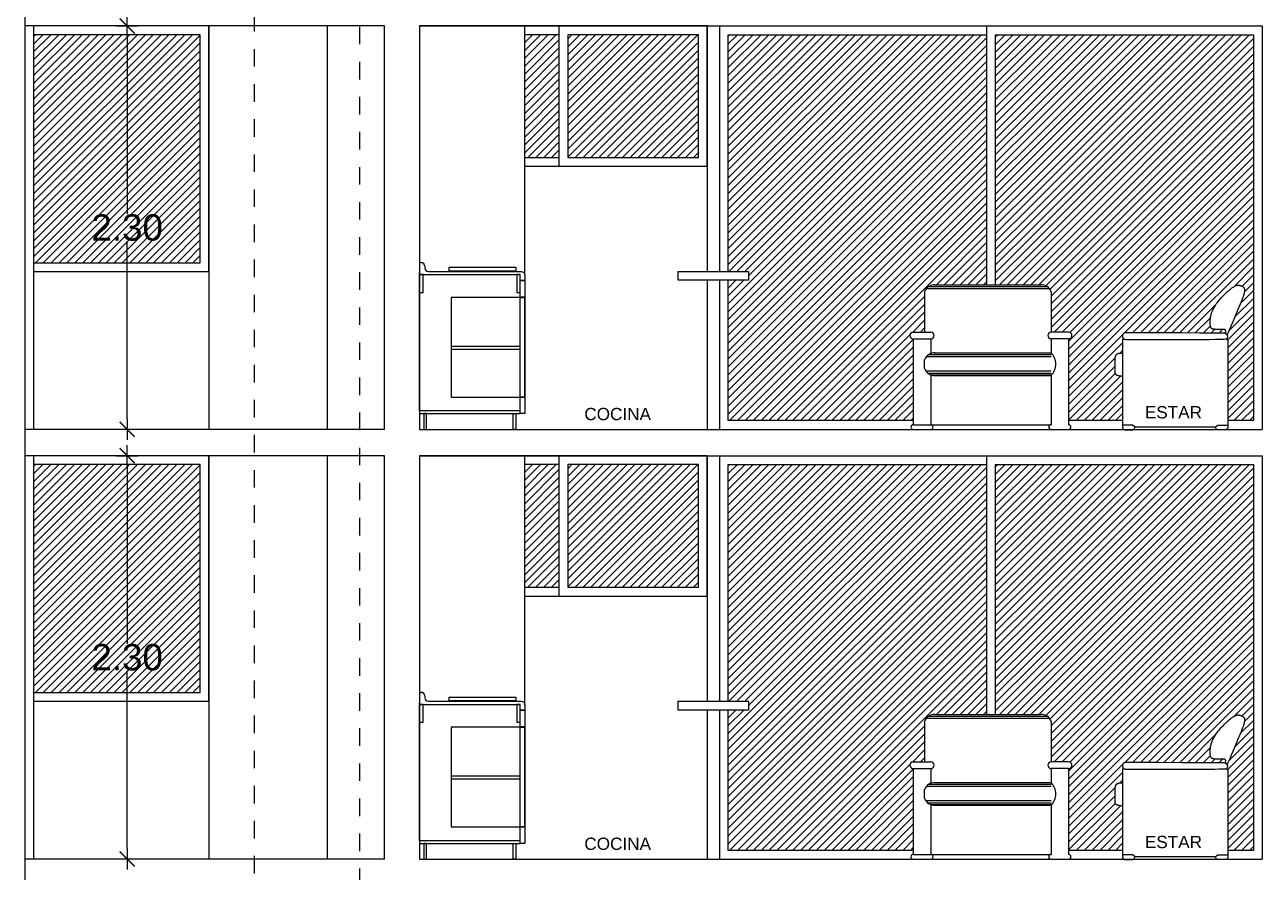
# Model space of a CAD drawing. Header units: millimetres. Extents: x 1217 to 2428, y 234 to 779.
# Drawn here: x 2248.72 to 2255.77, y 406.73 to 411.56 of the extents above; entities that cross this region are included whole.
import ezdxf

# ---------------------------------------------------------------- set-up
doc = ezdxf.new("R2010")
doc.units = ezdxf.units.MM
doc.linetypes.add('HIDDEN2', pattern=[0.1875, 0.125, -0.0625])
doc.layers.get('0').update_dxf_attribs({"lineweight": 5})
for name, color, linetype in [('0.1', 251, 'Continuous'), ('0.2', 2, 'Continuous'), ('0.3', 6, 'Continuous'), ('ARTEFACTOS', 4, 'Continuous'), ('MURO', 5, 'Continuous'), ('Texto', 1, 'Continuous')]:
    doc.layers.add(name, color=color, linetype=linetype)
doc.styles.add('INTERARQ', font='arial.ttf')
doc.styles.get("Standard").update_dxf_attribs({"font": 'arial.ttf'})
doc.dimstyles.new('ESCALA_1-50', dxfattribs={"dimtxt": 0.15, "dimasz": 0.06, "dimexe": 0.18, "dimexo": 0.0625, "dimgap": 0, "dimtad": 0, "dimtih": 1, "dimtoh": 1, "dimzin": 0, "dimdsep": 46, "dimtxsty": 'INTERARQ', "dimblk": 'DIMTICK', "dimcen": 0, "dimse1": 1, "dimse2": 1, "dimclrd": 256, "dimclre": 1, "dimclrt": 2, "dimadec": 0, "dimazin": 0, "dimtfac": 4.5, "dimtofl": 0, "dimtmove": 2, "dimatfit": 3, "dimldrblk": 'DIMTICK', "dimfxl": 1, "dimtolj": 1, "dimtzin": 0, "dimarcsym": 0})
pattern_1 = [(45, (422.33998, -290.373547), (-0.0224506403, 0.0224506403), [])]
pattern_2 = [(45, (422.33998, -287.923547), (-0.0224506403, 0.0224506403), [])]

# ---------------------------------------------------------------- blocks, each defined once
blk = doc.blocks.new('sillon elv 1')
at = {"layer": '0.2'}
blk.add_line((382065.2343, 7753267.5813), (382065.6901, 7753267.5813), dxfattribs=at)
for points in [[(382065.1739, 7753268.114), (382065.1742, 7753268.1156), (382065.1744, 7753268.1172), (382065.1745, 7753268.1189), (382065.1746, 7753268.1205), (382065.1745, 7753268.1222), (382065.1745, 7753268.1238), (382065.1744, 7753268.1253), (382065.1744, 7753268.1268), (382065.1745, 7753268.1281), (382065.1745, 7753268.1294), (382065.1747, 7753268.1306), (382065.1749, 7753268.1316), (382065.1751, 7753268.1326), (382065.1753, 7753268.1335), (382065.1756, 7753268.1342), (382065.1759, 7753268.1349), (382065.1762, 7753268.1355), (382065.1765, 7753268.136), (382065.1768, 7753268.1364), (382065.1771, 7753268.1368), (382065.1775, 7753268.1371), (382065.178, 7753268.1373), (382065.1785, 7753268.1375), (382065.179, 7753268.1376), (382065.1796, 7753268.1377), (382065.1804, 7753268.1378), (382065.1814, 7753268.1379), (382065.1828, 7753268.1379), (382065.1846, 7753268.138), (382065.187, 7753268.138), (382065.19, 7753268.1381), (382065.1937, 7753268.1381), (382065.1982, 7753268.1381), (382065.2034, 7753268.1382), (382065.2089, 7753268.1383), (382065.2147, 7753268.1384), (382065.2204, 7753268.1385), (382065.2259, 7753268.1386), (382065.231, 7753268.1388), (382065.2353, 7753268.139), (382065.2389, 7753268.1392), (382065.2417, 7753268.1395), (382065.2439, 7753268.1397), (382065.2455, 7753268.14), (382065.2467, 7753268.1403), (382065.2476, 7753268.1405), (382065.2482, 7753268.1408), (382065.2488, 7753268.141), (382065.2493, 7753268.1412), (382065.2498, 7753268.1413), (382065.2504, 7753268.1415), (382065.2509, 7753268.1417), (382065.2515, 7753268.142), (382065.2522, 7753268.1423), (382065.2529, 7753268.1426), (382065.2537, 7753268.1431), (382065.2545, 7753268.1437), (382065.2554, 7753268.1444), (382065.2563, 7753268.1454), (382065.2572, 7753268.1465), (382065.2581, 7753268.148), (382065.2589, 7753268.1498), (382065.2597, 7753268.1519), (382065.2604, 7753268.1545), (382065.2611, 7753268.1574), (382065.2616, 7753268.1608), (382065.262, 7753268.1645), (382065.2624, 7753268.1685), (382065.2626, 7753268.1727), (382065.2627, 7753268.1771), (382065.2627, 7753268.1816), (382065.2627, 7753268.1863), (382065.2625, 7753268.1909), (382065.2622, 7753268.1956), (382065.2617, 7753268.2004), (382065.2611, 7753268.2053), (382065.2603, 7753268.2102), (382065.2593, 7753268.2154), (382065.258, 7753268.2207), (382065.2565, 7753268.2262), (382065.2547, 7753268.2319), (382065.2526, 7753268.2378), (382065.2501, 7753268.2439), (382065.2474, 7753268.2502), (382065.2443, 7753268.2566), (382065.2408, 7753268.2632), (382065.2369, 7753268.2699), (382065.2327, 7753268.2767), (382065.228, 7753268.2836), (382065.2229, 7753268.2906), (382065.2176, 7753268.2976), (382065.212, 7753268.3046), (382065.2061, 7753268.3115), (382065.2001, 7753268.3182), (382065.194, 7753268.3249), (382065.1878, 7753268.3313), (382065.1816, 7753268.3375), (382065.1754, 7753268.3434), (382065.1694, 7753268.349), (382065.1635, 7753268.3543), (382065.1578, 7753268.3592), (382065.1525, 7753268.3637), (382065.1475, 7753268.3679), (382065.1429, 7753268.3715), (382065.1387, 7753268.3747), (382065.135, 7753268.3775), (382065.1316, 7753268.3799), (382065.1286, 7753268.382), (382065.1259, 7753268.3837), (382065.1233, 7753268.3851), (382065.1209, 7753268.3863), (382065.1187, 7753268.3874), (382065.1165, 7753268.3882), (382065.1144, 7753268.3889), (382065.1123, 7753268.3895), (382065.1103, 7753268.3899), (382065.1083, 7753268.3902), (382065.1063, 7753268.3904), (382065.1044, 7753268.3905), (382065.1024, 7753268.3904), (382065.1005, 7753268.3903), (382065.0985, 7753268.39), (382065.0966, 7753268.3897), (382065.0947, 7753268.3894), (382065.0929, 7753268.3889), (382065.0912, 7753268.3885), (382065.0896, 7753268.388), (382065.088, 7753268.3876), (382065.0866, 7753268.3872), (382065.0853, 7753268.3867), (382065.084, 7753268.3863), (382065.0829, 7753268.3859), (382065.0818, 7753268.3854), (382065.0808, 7753268.385), (382065.0798, 7753268.3846), (382065.0789, 7753268.3841), (382065.0779, 7753268.3836), (382065.077, 7753268.3831), (382065.0761, 7753268.3825), (382065.0752, 7753268.3818), (382065.0743, 7753268.3811), (382065.0735, 7753268.3803), (382065.0726, 7753268.3794), (382065.0718, 7753268.3784), (382065.071, 7753268.3773), (382065.0702, 7753268.376), (382065.0695, 7753268.3746), (382065.0688, 7753268.3731), (382065.0682, 7753268.3715), (382065.0677, 7753268.3697), (382065.0672, 7753268.3679), (382065.0668, 7753268.3659), (382065.0666, 7753268.3638), (382065.0665, 7753268.3614), (382065.0666, 7753268.3588), (382065.0669, 7753268.3558), (382065.0675, 7753268.3524), (382065.0683, 7753268.3484), (382065.0695, 7753268.3438), (382065.0711, 7753268.3385), (382065.0731, 7753268.3324), (382065.0756, 7753268.3252), (382065.0787, 7753268.3168), (382065.0825, 7753268.3069), (382065.0871, 7753268.2952), (382065.0925, 7753268.2816), (382065.099, 7753268.2658), (382065.1066, 7753268.2475), (382065.1153, 7753268.2269), (382065.1246, 7753268.2047), (382065.1341, 7753268.1823), (382065.1433, 7753268.1607), (382065.1516, 7753268.1412), (382065.1585, 7753268.125), (382065.1635, 7753268.1132), (382065.1662, 7753268.107)], [(382065.7482, 7753268.1195), (382065.7512, 7753268.1185), (382065.7538, 7753268.1173), (382065.7559, 7753268.1159), (382065.7576, 7753268.1144), (382065.759, 7753268.1129), (382065.7601, 7753268.1112), (382065.761, 7753268.1096), (382065.7617, 7753268.1079), (382065.7622, 7753268.1063), (382065.7626, 7753268.1048), (382065.7628, 7753268.1033), (382065.7629, 7753268.1018), (382065.763, 7753268.1004), (382065.7629, 7753268.0991), (382065.7628, 7753268.0978), (382065.7626, 7753268.0966), (382065.7624, 7753268.0954), (382065.7621, 7753268.0943), (382065.7618, 7753268.0932), (382065.7614, 7753268.0922), (382065.7609, 7753268.0912), (382065.7604, 7753268.0903), (382065.7599, 7753268.0894), (382065.7593, 7753268.0885), (382065.7586, 7753268.0877), (382065.7578, 7753268.0869), (382065.757, 7753268.0861), (382065.756, 7753268.0854), (382065.7551, 7753268.0847), (382065.754, 7753268.0841), (382065.7529, 7753268.0835), (382065.7517, 7753268.083), (382065.7502, 7753268.0826), (382065.7476, 7753268.0823), (382065.7428, 7753268.082), (382065.7348, 7753268.0818), (382065.7223, 7753268.0816), (382065.7045, 7753268.0815), (382065.6801, 7753268.0814), (382065.6482, 7753268.0813), (382065.6082, 7753268.0812), (382065.5617, 7753268.0812), (382065.5109, 7753268.0812), (382065.458, 7753268.0813), (382065.4051, 7753268.0813), (382065.3544, 7753268.0815), (382065.3081, 7753268.0817), (382065.2683, 7753268.0819), (382065.2366, 7753268.0823), (382065.2126, 7753268.0827), (382065.1951, 7753268.0832), (382065.1831, 7753268.0837), (382065.1755, 7753268.0842), (382065.1711, 7753268.0848), (382065.169, 7753268.0854), (382065.168, 7753268.0859), (382065.1673, 7753268.0865), (382065.1666, 7753268.0871), (382065.166, 7753268.0877), (382065.1655, 7753268.0884), (382065.1649, 7753268.0891), (382065.1645, 7753268.0899), (382065.164, 7753268.0907), (382065.1636, 7753268.0917), (382065.1633, 7753268.0927), (382065.1629, 7753268.0939), (382065.1627, 7753268.0951), (382065.1625, 7753268.0963), (382065.1623, 7753268.0976), (382065.1623, 7753268.0988), (382065.1623, 7753268.1), (382065.1625, 7753268.1011), (382065.1628, 7753268.1021), (382065.1632, 7753268.1031), (382065.1636, 7753268.1039), (382065.1642, 7753268.1048), (382065.1648, 7753268.1056), (382065.1655, 7753268.1063), (382065.1662, 7753268.1071), (382065.1669, 7753268.1078), (382065.1676, 7753268.1086), (382065.1684, 7753268.1094), (382065.1691, 7753268.1101), (382065.1699, 7753268.1109), (382065.1707, 7753268.1116), (382065.1716, 7753268.1124), (382065.1724, 7753268.113), (382065.1733, 7753268.1137), (382065.1743, 7753268.1143), (382065.1753, 7753268.1148), (382065.1764, 7753268.1153), (382065.1774, 7753268.1157), (382065.1785, 7753268.1161), (382065.1796, 7753268.1164), (382065.1807, 7753268.1167), (382065.1818, 7753268.1169), (382065.1839, 7753268.1172), (382065.1926, 7753268.1174), (382065.2144, 7753268.1176), (382065.2558, 7753268.1178), (382065.3233, 7753268.1181), (382065.4235, 7753268.1185), (382065.563, 7753268.1189), (382065.7482, 7753268.1195)], [(382065.1727, 7753268.0846), (382065.1704, 7753268.0832), (382065.1685, 7753268.0819), (382065.1669, 7753268.0806), (382065.1657, 7753268.0794), (382065.1647, 7753268.0781), (382065.164, 7753268.0769), (382065.1634, 7753268.0758), (382065.1631, 7753268.0746), (382065.1628, 7753268.0726), (382065.1626, 7753268.0652), (382065.1625, 7753268.047), (382065.1624, 7753268.0127), (382065.1624, 7753267.9567), (382065.1624, 7753267.8738), (382065.1624, 7753267.7584), (382065.1624, 7753267.6053)], [(382065.7621, 7753268.0013), (382065.7666, 7753268.0017), (382065.7707, 7753268.0019), (382065.7743, 7753268.0019), (382065.7775, 7753268.0017), (382065.7804, 7753268.0013), (382065.783, 7753268.0009), (382065.7852, 7753268.0003), (382065.7873, 7753267.9997), (382065.7892, 7753267.9991), (382065.791, 7753267.9984), (382065.7926, 7753267.9978), (382065.7941, 7753267.9971), (382065.7954, 7753267.9963), (382065.7966, 7753267.9955), (382065.7977, 7753267.9947), (382065.7987, 7753267.9938), (382065.7996, 7753267.9929), (382065.8005, 7753267.9919), (382065.8012, 7753267.9909), (382065.8018, 7753267.9898), (382065.8024, 7753267.9888), (382065.803, 7753267.9877), (382065.8034, 7753267.9866), (382065.8039, 7753267.9855), (382065.8043, 7753267.9843), (382065.8046, 7753267.9831), (382065.8049, 7753267.9816), (382065.8052, 7753267.9797), (382065.8055, 7753267.9773), (382065.8058, 7753267.9743), (382065.806, 7753267.9705), (382065.8062, 7753267.9658), (382065.8064, 7753267.9601), (382065.8066, 7753267.9536), (382065.8068, 7753267.9466), (382065.8069, 7753267.9394), (382065.8071, 7753267.9322), (382065.8072, 7753267.9251), (382065.8072, 7753267.9186), (382065.8072, 7753267.9129), (382065.8072, 7753267.9081), (382065.8072, 7753267.9041), (382065.807, 7753267.901), (382065.8069, 7753267.8984), (382065.8067, 7753267.8964), (382065.8065, 7753267.8948), (382065.8062, 7753267.8934), (382065.8059, 7753267.8922), (382065.8056, 7753267.891), (382065.8053, 7753267.8898), (382065.8048, 7753267.8887), (382065.8044, 7753267.8876), (382065.8039, 7753267.8865), (382065.8033, 7753267.8855), (382065.8027, 7753267.8845), (382065.802, 7753267.8836), (382065.8012, 7753267.8828), (382065.8004, 7753267.882), (382065.7995, 7753267.8812), (382065.7986, 7753267.8805), (382065.7976, 7753267.8799), (382065.7966, 7753267.8793), (382065.7955, 7753267.8787), (382065.7944, 7753267.8782), (382065.7933, 7753267.8777), (382065.7918, 7753267.8772), (382065.7898, 7753267.8767), (382065.787, 7753267.8762), (382065.783, 7753267.8755), (382065.7778, 7753267.8748), (382065.7709, 7753267.874), (382065.7621, 7753267.8731)], [(382065.1619, 7753267.5923), (382065.1619, 7753267.5897), (382065.1619, 7753267.5872), (382065.162, 7753267.585), (382065.1622, 7753267.5829), (382065.1624, 7753267.581), (382065.1627, 7753267.5792), (382065.163, 7753267.5776), (382065.1633, 7753267.5762), (382065.1636, 7753267.5749), (382065.164, 7753267.5737), (382065.1644, 7753267.5727), (382065.1648, 7753267.5718), (382065.1653, 7753267.5709), (382065.1658, 7753267.5702), (382065.1665, 7753267.5695), (382065.1672, 7753267.5689), (382065.168, 7753267.5684), (382065.1689, 7753267.5679), (382065.17, 7753267.5674), (382065.1712, 7753267.5671), (382065.1727, 7753267.5667), (382065.1744, 7753267.5664), (382065.1763, 7753267.5662), (382065.1785, 7753267.566), (382065.1811, 7753267.5658), (382065.1839, 7753267.5657), (382065.1869, 7753267.5657), (382065.19, 7753267.5656), (382065.1932, 7753267.5656), (382065.1965, 7753267.5656), (382065.1997, 7753267.5657), (382065.2028, 7753267.5657), (382065.2058, 7753267.5658), (382065.2087, 7753267.5658), (382065.2114, 7753267.5659), (382065.2139, 7753267.566), (382065.2162, 7753267.5662), (382065.2184, 7753267.5664), (382065.2203, 7753267.5667), (382065.2221, 7753267.5671), (382065.2237, 7753267.5675), (382065.2251, 7753267.5682), (382065.2265, 7753267.5691), (382065.2278, 7753267.5704), (382065.2292, 7753267.5722), (382065.2307, 7753267.5745), (382065.2324, 7753267.5775), (382065.2343, 7753267.5813)], [(382065.7625, 7753267.5923), (382065.7626, 7753267.5897), (382065.7625, 7753267.5872), (382065.7624, 7753267.585), (382065.7623, 7753267.5829), (382065.762, 7753267.581), (382065.7618, 7753267.5792), (382065.7615, 7753267.5776), (382065.7612, 7753267.5762), (382065.7608, 7753267.5749), (382065.7605, 7753267.5737), (382065.7601, 7753267.5727), (382065.7597, 7753267.5718), (382065.7592, 7753267.5709), (382065.7586, 7753267.5702), (382065.758, 7753267.5695), (382065.7573, 7753267.5689), (382065.7565, 7753267.5684), (382065.7556, 7753267.5679), (382065.7545, 7753267.5674), (382065.7533, 7753267.5671), (382065.7518, 7753267.5667), (382065.7501, 7753267.5664), (382065.7482, 7753267.5662), (382065.7459, 7753267.566), (382065.7434, 7753267.5658), (382065.7406, 7753267.5657), (382065.7376, 7753267.5657), (382065.7345, 7753267.5656), (382065.7312, 7753267.5656), (382065.728, 7753267.5656), (382065.7248, 7753267.5657), (382065.7216, 7753267.5657), (382065.7186, 7753267.5658), (382065.7158, 7753267.5658), (382065.7131, 7753267.5659), (382065.7106, 7753267.566), (382065.7083, 7753267.5662), (382065.7061, 7753267.5664), (382065.7041, 7753267.5667), (382065.7024, 7753267.5671), (382065.7008, 7753267.5675), (382065.6993, 7753267.5682), (382065.698, 7753267.5691), (382065.6966, 7753267.5704), (382065.6952, 7753267.5722), (382065.6937, 7753267.5745), (382065.6921, 7753267.5775), (382065.6901, 7753267.5813)]]:
    blk.add_lwpolyline(points, dxfattribs=at)
at = {"layer": '0.2', "elevation": 0}
for points in [[(382065.7529, 7753268.0835), (382065.7621, 7753268.0835), (382065.7621, 7753267.6053)], [(382065.1624, 7753267.6053), (382065.1619, 7753267.5923)], [(382065.2343, 7753267.5813), (382065.2197, 7753267.5923), (382065.1619, 7753267.5923)], [(382065.6901, 7753267.5813), (382065.7047, 7753267.5923), (382065.7636, 7753267.5923)], [(382065.7621, 7753267.6053), (382065.7625, 7753267.5923)]]:
    blk.add_lwpolyline(points, dxfattribs=at)
blk = doc.blocks.new('DIMTICK')
at = {"color": 1}
for p, q in [((-1, 0), (1, 0)), ((0, 1), (0, -1))]:
    blk.add_line(p, q, dxfattribs=at)
at = {"color": 3, "const_width": 0.141}
blk.add_lwpolyline([(0.71, 0.71), (-0.71, -0.71)], dxfattribs=at)
blk = doc.blocks.new('*D1621')
at = {"layer": '0.1', "lineweight": -2, "ltscale": 3, "transparency": 16777216}
for p, q in [((2249.3048, 411.4911), (2249.3048, 410.4777)), ((2249.3048, 409.3111), (2249.3048, 410.3244))]:
    blk.add_line(p, q, dxfattribs=at)
at = {"layer": 'Defpoints', "color": 0, "ltscale": 3, "transparency": 16777216}
for p in [(2248.9553, 411.5511, 0), (2249.3048, 411.5511), (2248.9553, 409.2511, 0)]:
    blk.add_point(p, dxfattribs=at)
at = {"layer": '0.1', "lineweight": -2, "ltscale": 3, "transparency": 16777216, "xscale": 0.06, "yscale": 0.06, "zscale": 0.06}
for p, rotation in [((2249.3048, 411.5511), 90), ((2249.3048, 409.2511), 270)]:
    blk.add_blockref('DIMTICK', p, dxfattribs=dict(at, rotation=rotation))
at = {"layer": '0.1', "color": 2, "ltscale": 3, "transparency": 16777216, "insert": (2249.3048, 410.4011), "char_height": 0.15, "attachment_point": 5, "style": 'INTERARQ'}
blk.add_mtext('\\A1;2.30', dxfattribs=at)
blk = doc.blocks.new('*D1622')
at = {"layer": '0.1', "lineweight": -2, "ltscale": 3, "transparency": 16777216}
for p, q in [((2249.3048, 409.0411), (2249.3048, 408.0277)), ((2249.3048, 406.8611), (2249.3048, 407.8744))]:
    blk.add_line(p, q, dxfattribs=at)
at = {"layer": 'Defpoints', "color": 0, "ltscale": 3, "transparency": 16777216}
for p in [(2248.9553, 409.1011, 0), (2249.3048, 409.1011), (2248.9553, 406.8011, 0)]:
    blk.add_point(p, dxfattribs=at)
at = {"layer": '0.1', "lineweight": -2, "ltscale": 3, "transparency": 16777216, "xscale": 0.06, "yscale": 0.06, "zscale": 0.06}
for p, rotation in [((2249.3048, 409.1011), 90), ((2249.3048, 406.8011), 270)]:
    blk.add_blockref('DIMTICK', p, dxfattribs=dict(at, rotation=rotation))
at = {"layer": '0.1', "color": 2, "ltscale": 3, "transparency": 16777216, "insert": (2249.3048, 407.9511), "char_height": 0.15, "attachment_point": 5, "style": 'INTERARQ'}
blk.add_mtext('\\A1;2.30', dxfattribs=at)

msp = doc.modelspace()

# ---------------------------------------------------------------- hatches: boundary and pattern name
at = {"layer": '0.1', "ltscale": 3}
h = msp.add_hatch(dxfattribs=at)
h.set_pattern_fill('ANSI31', color=256, scale=0.01)
h.set_pattern_definition([(45, (422.33998, -339.373485), (-0.0224506403, 0.0224506403), [])])
h.paths.add_polyline_path([(2248.77111, 411.50106), (2248.77111, 410.20105), (2249.72104, 410.20105), (2249.72104, 411.50106)])
h = msp.add_hatch(dxfattribs=at)
h.set_pattern_fill('ANSI31', color=256, scale=0.01)
h.set_pattern_definition(pattern_2)
h.paths.add_polyline_path([(2254.25251, 411.50099), (2254.46816, 411.50099), (2254.46816, 410.07581), (2254.25251, 410.07581)])
h.paths.add_polyline_path([(2252.86861, 411.50099), (2254.20251, 411.50099), (2254.20251, 410.07581), (2253.90862, 410.07581, 0.3308107), (2253.85003, 410.03579), (2253.85003, 409.80486), (2253.78505, 409.80486, 1), (2253.78505, 409.76691), (2253.78505, 409.30099), (2252.86861, 409.30099)])
h.paths.add_polyline_path([(2252.7306, 411.50099), (2252.86861, 411.50099), (2252.86861, 409.30099), (2252.7306, 409.30099), (2252.7306, 410.10099), (2252.84561, 410.10099), (2252.84561, 410.15099), (2252.7306, 410.15099)])
h.paths.add_polyline_path([(2251.81582, 411.50099), (2252.5606, 411.50099), (2252.5606, 410.80099), (2251.81582, 410.80099)])
h.paths.add_polyline_path([(2251.57076, 411.50099), (2251.76582, 411.50099), (2251.76582, 410.80099), (2251.57076, 410.80099)])
h = msp.add_hatch(dxfattribs=at)
h.set_pattern_fill('ANSI31', color=256, scale=0.01)
h.set_pattern_definition(pattern_2)
h.paths.add_polyline_path([(2254.46816, 411.50099), (2255.72441, 411.50099), (2255.72441, 409.30099), (2255.57804, 409.30099), (2255.57805, 409.44078), (2255.57807, 409.55611), (2255.57807, 409.63904), (2255.57805, 409.69499), (2255.57798, 409.72935), (2255.57786, 409.74753), (2255.57762, 409.75673), (2255.57584, 409.76062), (2255.57287, 409.76364), (2255.56824, 409.76681), (2255.57199, 409.76784), (2255.57521, 409.77069), (2255.57709, 409.77439), (2255.57823, 409.77944), (2255.57802, 409.78402), (2255.57641, 409.787), (2255.5743, 409.78941), (2255.57692, 409.79554), (2255.58196, 409.80732), (2255.58888, 409.82355), (2255.59718, 409.84304), (2255.60633, 409.8646), (2255.61584, 409.88704), (2255.62518, 409.90919), (2255.63384, 409.92986), (2255.64142, 409.94811), (2255.6479, 409.96392), (2255.65339, 409.97754), (2255.65798, 409.98919), (2255.66177, 409.99911), (2255.66487, 410.00754), (2255.66736, 410.0147), (2255.66934, 410.02084), (2255.67091, 410.02616), (2255.67268, 410.03295), (2255.67381, 410.03977), (2255.67398, 410.04492), (2255.67349, 410.0492), (2255.67236, 410.05383), (2255.67029, 410.05836), (2255.66752, 410.06228), (2255.66414, 410.06507), (2255.66021, 410.06716), (2255.6565, 410.06863), (2255.65235, 410.06998), (2255.6473, 410.07138), (2255.64175, 410.07248), (2255.63601, 410.07291), (2255.63114, 410.07247), (2255.62709, 410.07161), (2255.62284, 410.07019), (2255.61832, 410.06814), (2255.61329, 410.06527), (2255.6088, 410.06225), (2255.60546, 410.05986), (2255.60173, 410.05708), (2255.59759, 410.05386), (2255.59299, 410.05019), (2255.58797, 410.04607), (2255.5826, 410.04153), (2255.57695, 410.03661), (2255.57106, 410.03133), (2255.565, 410.02571), (2255.55884, 410.0198), (2255.55264, 410.01362), (2255.54645, 410.0072), (2255.54032, 410.00057), (2255.53432, 409.99379), (2255.52848, 409.9869), (2255.52286, 409.97993), (2255.5175, 409.97294), (2255.51246, 409.96596), (2255.50779, 409.95904), (2255.50352, 409.95222), (2255.49966, 409.94552), (2255.49617, 409.93894), (2255.49306, 409.93251), (2255.4903, 409.92624), (2255.48787, 409.92014), (2255.48575, 409.91423), (2255.48394, 409.90852), (2255.48242, 409.90302), (2255.48115, 409.89772), (2255.48012, 409.89258), (2255.47931, 409.88759), (2255.4787, 409.88272), (2255.47825, 409.87795), (2255.47795, 409.87325), (2255.47777, 409.8686), (2255.4777, 409.86399), (2255.47773, 409.85945), (2255.47786, 409.85504), (2255.47821, 409.84866), (2255.47907, 409.84122), (2255.4803, 409.83539), (2255.48223, 409.83024), (2255.4849, 409.82678), (2255.48798, 409.82459), (2255.49197, 409.82319), (2255.49356, 409.82255), (2255.49745, 409.82191), (2255.50152, 409.82155), (2255.5051, 409.82133), (2255.50949, 409.82113), (2255.51455, 409.82097), (2255.52004, 409.82083), (2255.52577, 409.82071), (2255.53152, 409.82062), (2255.53707, 409.82054), (2255.54221, 409.82048), (2255.54673, 409.82043), (2255.55048, 409.82039), (2255.55348, 409.82036), (2255.55585, 409.82032), (2255.55767, 409.82028), (2255.55904, 409.82023), (2255.56007, 409.82016), (2255.56084, 409.82007), (2255.56145, 409.81996), (2255.56199, 409.81981), (2255.56247, 409.81963), (2255.56291, 409.8194), (2255.5633, 409.81911), (2255.56366, 409.81876), (2255.56399, 409.81834), (2255.56429, 409.81784), (2255.56458, 409.81726), (2255.56486, 409.81658), (2255.56513, 409.8158), (2255.56537, 409.81493), (2255.56558, 409.81396), (2255.56576, 409.8129), (2255.5659, 409.81173), (2255.56599, 409.81047), (2255.56603, 409.8091), (2255.56601, 409.80764), (2255.56597, 409.80609), (2255.56581, 409.80113), (2255.56638, 409.79655), (2255.56265, 409.79826), (2255.55815, 409.79947), (2255.54783, 409.79971), (2255.52607, 409.79992), (2255.48469, 409.80016), (2255.41716, 409.80045), (2255.31694, 409.80081), (2255.17747, 409.80126), (2254.99223, 409.80182), (2254.98783, 409.80034), (2254.9836, 409.79763), (2254.98079, 409.7945), (2254.97866, 409.79049), (2254.97753, 409.78571), (2254.97746, 409.78155), (2254.97815, 409.77704), (2254.97964, 409.77303), (2254.98218, 409.7695), (2254.98673, 409.76585), (2254.97837, 409.76585), (2254.97837, 409.68366), (2254.9738, 409.68408), (2254.96787, 409.68435), (2254.96147, 409.68393), (2254.95644, 409.68299), (2254.95108, 409.68144), (2254.94623, 409.67942), (2254.94261, 409.67711), (2254.93997, 409.67437), (2254.93801, 409.67124), (2254.93615, 409.66691), (2254.93533, 409.66311), (2254.93479, 409.6584), (2254.93444, 409.6528), (2254.93422, 409.64809), (2254.93402, 409.64241), (2254.93382, 409.63596), (2254.93365, 409.62899), (2254.9335, 409.62175), (2254.93337, 409.61449), (2254.93328, 409.60749), (2254.93322, 409.60098), (2254.9332, 409.59522), (2254.93323, 409.5881), (2254.93349, 409.5805), (2254.9341, 409.57596), (2254.93536, 409.57138), (2254.93737, 409.56715), (2254.94026, 409.5639), (2254.94373, 409.56163), (2254.94745, 409.55985), (2254.95175, 409.55876), (2254.95741, 409.55788), (2254.96269, 409.55719), (2254.96959, 409.55638), (2254.97837, 409.55543), (2254.97837, 409.30099), (2254.67089, 409.30099), (2254.67089, 409.76691, 1), (2254.67089, 409.80486), (2254.57089, 409.80486), (2254.57089, 410.03579, 0.3308101), (2254.5123, 410.07581), (2254.46816, 410.07581)])
h = msp.add_hatch(dxfattribs=at)
h.set_pattern_fill('ANSI31', color=256, scale=0.01)
h.set_pattern_definition([(45, (422.33998, -341.82348), (-0.0224506403, 0.0224506403), [])])
h.paths.add_polyline_path([(2248.77111, 409.05106), (2248.77111, 407.75106), (2249.72104, 407.75106), (2249.72104, 409.05106)])
h = msp.add_hatch(dxfattribs=at)
h.set_pattern_fill('ANSI31', color=256, scale=0.01)
h.set_pattern_definition(pattern_1)
h.paths.add_polyline_path([(2254.25251, 409.05099), (2254.46816, 409.05099), (2254.46816, 407.62581), (2254.25251, 407.62581)])
h.paths.add_polyline_path([(2252.86861, 409.05099), (2254.20251, 409.05099), (2254.20251, 407.62581), (2253.90862, 407.62581, 0.3308107), (2253.85003, 407.58579), (2253.85003, 407.35486), (2253.78505, 407.35486, 1), (2253.78505, 407.31691), (2253.78505, 406.85099), (2252.86861, 406.85099)])
h.paths.add_polyline_path([(2252.7306, 409.05099), (2252.86861, 409.05099), (2252.86861, 406.85099), (2252.7306, 406.85099), (2252.7306, 407.65099), (2252.84561, 407.65099), (2252.84561, 407.70099), (2252.7306, 407.70099)])
h.paths.add_polyline_path([(2251.81582, 409.05099), (2252.5606, 409.05099), (2252.5606, 408.35099), (2251.81582, 408.35099)])
h.paths.add_polyline_path([(2251.57076, 409.05099), (2251.76582, 409.05099), (2251.76582, 408.35099), (2251.57076, 408.35099)])
h = msp.add_hatch(dxfattribs=at)
h.set_pattern_fill('ANSI31', color=256, scale=0.01)
h.set_pattern_definition(pattern_1)
h.paths.add_polyline_path([(2254.46816, 409.05099), (2255.72441, 409.05099), (2255.72441, 406.85099), (2255.57804, 406.85099), (2255.57805, 406.99078), (2255.57807, 407.10611), (2255.57807, 407.18904), (2255.57805, 407.24499), (2255.57798, 407.27935), (2255.57786, 407.29753), (2255.57762, 407.30673), (2255.57584, 407.31061), (2255.57287, 407.31364), (2255.56824, 407.31681), (2255.57199, 407.31784), (2255.57521, 407.32069), (2255.57709, 407.32439), (2255.57823, 407.32944), (2255.57802, 407.33402), (2255.57641, 407.337), (2255.5743, 407.33941), (2255.57692, 407.34554), (2255.58196, 407.35732), (2255.58888, 407.37355), (2255.59718, 407.39304), (2255.60633, 407.4146), (2255.61584, 407.43704), (2255.62518, 407.45919), (2255.63384, 407.47986), (2255.64142, 407.49811), (2255.6479, 407.51392), (2255.65339, 407.52754), (2255.65798, 407.53919), (2255.66177, 407.54911), (2255.66487, 407.55754), (2255.66736, 407.5647), (2255.66934, 407.57084), (2255.67091, 407.57616), (2255.67268, 407.58294), (2255.67381, 407.58977), (2255.67398, 407.59492), (2255.67349, 407.5992), (2255.67236, 407.60382), (2255.67029, 407.60836), (2255.66752, 407.61228), (2255.66414, 407.61507), (2255.66021, 407.61716), (2255.6565, 407.61863), (2255.65235, 407.61998), (2255.6473, 407.62138), (2255.64175, 407.62248), (2255.63601, 407.62291), (2255.63114, 407.62247), (2255.62709, 407.62161), (2255.62284, 407.62019), (2255.61832, 407.61814), (2255.61329, 407.61527), (2255.6088, 407.61225), (2255.60546, 407.60986), (2255.60173, 407.60708), (2255.59759, 407.60386), (2255.59299, 407.60019), (2255.58797, 407.59607), (2255.5826, 407.59153), (2255.57695, 407.58661), (2255.57106, 407.58132), (2255.565, 407.57571), (2255.55884, 407.5698), (2255.55264, 407.56362), (2255.54645, 407.5572), (2255.54032, 407.55057), (2255.53432, 407.54379), (2255.52848, 407.5369), (2255.52286, 407.52993), (2255.5175, 407.52294), (2255.51246, 407.51596), (2255.50779, 407.50904), (2255.50352, 407.50222), (2255.49966, 407.49552), (2255.49617, 407.48894), (2255.49306, 407.48251), (2255.4903, 407.47624), (2255.48787, 407.47014), (2255.48575, 407.46423), (2255.48394, 407.45852), (2255.48242, 407.45302), (2255.48115, 407.44772), (2255.48012, 407.44258), (2255.47931, 407.43759), (2255.4787, 407.43272), (2255.47825, 407.42795), (2255.47795, 407.42325), (2255.47777, 407.4186), (2255.4777, 407.41399), (2255.47773, 407.40945), (2255.47786, 407.40504), (2255.47821, 407.39866), (2255.47907, 407.39122), (2255.4803, 407.38539), (2255.48223, 407.38024), (2255.4849, 407.37678), (2255.48798, 407.37459), (2255.49197, 407.37319), (2255.49356, 407.37255), (2255.49745, 407.3719), (2255.50152, 407.37155), (2255.5051, 407.37133), (2255.50949, 407.37113), (2255.51455, 407.37097), (2255.52004, 407.37083), (2255.52577, 407.37071), (2255.53152, 407.37062), (2255.53707, 407.37054), (2255.54221, 407.37048), (2255.54673, 407.37043), (2255.55048, 407.37039), (2255.55348, 407.37036), (2255.55585, 407.37032), (2255.55767, 407.37028), (2255.55904, 407.37023), (2255.56007, 407.37016), (2255.56084, 407.37007), (2255.56145, 407.36996), (2255.56199, 407.36981), (2255.56247, 407.36963), (2255.56291, 407.3694), (2255.5633, 407.36911), (2255.56366, 407.36876), (2255.56399, 407.36834), (2255.56429, 407.36784), (2255.56458, 407.36725), (2255.56486, 407.36658), (2255.56513, 407.3658), (2255.56537, 407.36493), (2255.56558, 407.36396), (2255.56576, 407.3629), (2255.5659, 407.36173), (2255.56599, 407.36047), (2255.56603, 407.3591), (2255.56601, 407.35764), (2255.56597, 407.35609), (2255.56581, 407.35113), (2255.56638, 407.34655), (2255.56265, 407.34826), (2255.55815, 407.34947), (2255.54783, 407.34971), (2255.52607, 407.34992), (2255.48469, 407.35016), (2255.41716, 407.35045), (2255.31694, 407.3508), (2255.17747, 407.35126), (2254.99223, 407.35182), (2254.98783, 407.35034), (2254.9836, 407.34763), (2254.98079, 407.3445), (2254.97866, 407.34049), (2254.97753, 407.33571), (2254.97746, 407.33155), (2254.97815, 407.32704), (2254.97964, 407.32303), (2254.98218, 407.3195), (2254.98673, 407.31585), (2254.97837, 407.31585), (2254.97837, 407.23366), (2254.9738, 407.23408), (2254.96787, 407.23435), (2254.96147, 407.23393), (2254.95644, 407.23299), (2254.95108, 407.23144), (2254.94623, 407.22942), (2254.94261, 407.22711), (2254.93997, 407.22437), (2254.93801, 407.22124), (2254.93615, 407.21691), (2254.93533, 407.21311), (2254.93479, 407.2084), (2254.93444, 407.2028), (2254.93422, 407.19809), (2254.93402, 407.19241), (2254.93382, 407.18596), (2254.93365, 407.17898), (2254.9335, 407.17174), (2254.93337, 407.16449), (2254.93328, 407.15749), (2254.93322, 407.15098), (2254.9332, 407.14522), (2254.93323, 407.1381), (2254.93349, 407.1305), (2254.9341, 407.12596), (2254.93536, 407.12138), (2254.93737, 407.11715), (2254.94026, 407.1139), (2254.94373, 407.11163), (2254.94745, 407.10985), (2254.95175, 407.10876), (2254.95741, 407.10788), (2254.96269, 407.10719), (2254.96959, 407.10638), (2254.97837, 407.10543), (2254.97837, 406.85099), (2254.67089, 406.85099), (2254.67089, 407.31691, 1), (2254.67089, 407.35486), (2254.57089, 407.35486), (2254.57089, 407.58579, 0.3308101), (2254.5123, 407.62581), (2254.46816, 407.62581)])

# ---------------------------------------------------------------- linework, layer by layer
at = {"layer": '0.1', "ltscale": 3, "elevation": 0}
for points in [[(2248.77111, 410.15105), (2249.77104, 410.15105), (2249.77104, 411.55106), (2248.72111, 411.55106)], [(2248.77111, 410.20105), (2249.72104, 410.20105), (2249.72104, 411.50106), (2248.77111, 411.50106)], [(2251.57076, 410.75099), (2252.6106, 410.75099), (2252.6106, 411.55099), (2250.97104, 411.55099)], [(2251.76582, 411.50099), (2251.57076, 411.50099)], [(2251.76582, 411.55099), (2251.76582, 410.75099)], [(2251.81582, 410.80099), (2252.5606, 410.80099), (2252.5606, 411.50099), (2251.81582, 411.50099)], [(2251.81582, 411.50099), (2251.81582, 410.80099)], [(2252.7306, 410.15099), (2252.7306, 411.50099), (2254.20251, 411.50099)], [(2254.20251, 411.55099), (2254.20251, 410.07581)], [(2254.25251, 411.50099), (2255.72441, 411.50099), (2255.72441, 409.30099), (2255.57804, 409.30099)], [(2254.25251, 411.50099), (2254.25251, 410.07581)], [(2251.57076, 410.80099), (2251.76582, 410.80099)], [(2253.78505, 409.30099), (2252.7306, 409.30099), (2252.7306, 410.10099)], [(2254.97837, 409.30099), (2254.67089, 409.30099)], [(2248.77111, 407.70106), (2249.77104, 407.70106), (2249.77104, 409.10106), (2248.72111, 409.10106)], [(2251.57076, 408.30099), (2252.6106, 408.30099), (2252.6106, 409.10099), (2250.97104, 409.10099)], [(2251.76582, 409.10099), (2251.76582, 408.30099)], [(2254.20251, 409.10099), (2254.20251, 407.62581)], [(2248.77111, 407.75106), (2249.72104, 407.75106), (2249.72104, 409.05106), (2248.77111, 409.05106)], [(2251.76582, 409.05099), (2251.57076, 409.05099)], [(2251.81582, 408.35099), (2252.5606, 408.35099), (2252.5606, 409.05099), (2251.81582, 409.05099)], [(2251.81582, 409.05099), (2251.81582, 408.35099)], [(2252.7306, 407.70099), (2252.7306, 409.05099), (2254.20251, 409.05099)], [(2254.25251, 409.05099), (2255.72441, 409.05099), (2255.72441, 406.85099), (2255.57804, 406.85099)], [(2254.25251, 409.05099), (2254.25251, 407.62581)], [(2251.57076, 408.35099), (2251.76582, 408.35099)], [(2253.78505, 406.85099), (2252.7306, 406.85099), (2252.7306, 407.65099)], [(2254.97837, 406.85099), (2254.67089, 406.85099)]]:
    msp.add_lwpolyline(points, dxfattribs=at)
at = {"layer": '0.1', "linetype": 'ByBlock', "elevation": 0}
for points in [[(2253.85003, 410.03579), (2253.85003, 409.80486)], [(2253.85003, 410.03579), (2253.85003, 409.80486)], [(2253.85003, 410.03579), (2253.85003, 409.80486)], [(2253.86033, 410.05417), (2254.56059, 410.05417)], [(2253.87421, 410.06648), (2254.54671, 410.06648)], [(2253.90391, 410.07581), (2254.5123, 410.07581)], [(2253.90391, 410.07581), (2254.5123, 410.07581)], [(2254.57089, 410.03579), (2254.57089, 409.80486)], [(2254.57089, 410.03579), (2254.57089, 409.80486)], [(2253.78505, 409.80486), (2253.88505, 409.80486)], [(2253.78505, 409.80486), (2253.88505, 409.80486)], [(2254.67089, 409.80486), (2254.57089, 409.80486)], [(2254.67089, 409.80486), (2254.57089, 409.80486)], [(2253.78505, 409.76691), (2253.78505, 409.2777)], [(2253.78505, 409.76691), (2253.88505, 409.76691)], [(2253.78505, 409.76691), (2253.78505, 409.2777)], [(2253.78505, 409.76691), (2253.88505, 409.76691)], [(2253.88505, 409.76691), (2253.88505, 409.68705)], [(2253.88505, 409.76691), (2253.88505, 409.68705)], [(2254.57089, 409.76691), (2254.57089, 409.68705)], [(2254.67089, 409.76691), (2254.57089, 409.76691)], [(2254.57089, 409.76691), (2254.57089, 409.68705)], [(2254.67089, 409.76691), (2254.57089, 409.76691)], [(2254.67089, 409.76691), (2254.67089, 409.2777)], [(2254.67089, 409.76691), (2254.67089, 409.2777)], [(2253.86083, 409.66601), (2254.57089, 409.66601)], [(2253.86083, 409.66601), (2254.57089, 409.66601)], [(2253.87584, 409.67874), (2254.57089, 409.67874)], [(2253.90391, 409.68705), (2254.57089, 409.68705)], [(2253.90391, 409.68705), (2254.57089, 409.68705)], [(2253.85003, 409.59849), (2253.85003, 409.64703)], [(2253.85665, 409.58508), (2254.57089, 409.58508)], [(2253.86919, 409.57138), (2254.57089, 409.57138)], [(2253.88505, 409.56233), (2253.88505, 409.28156)], [(2253.88505, 409.56233), (2254.57089, 409.56233)], [(2253.88505, 409.56233), (2254.57089, 409.56233)], [(2253.88505, 409.55846), (2253.88505, 409.2777)], [(2253.90862, 409.55846), (2254.57089, 409.55846)], [(2253.90862, 409.55846), (2254.57089, 409.55846)], [(2254.57089, 409.55846), (2254.57089, 409.2777)], [(2254.57089, 409.55846), (2254.57089, 409.2777)], [(2253.78505, 409.2777), (2254.57089, 409.2777)], [(2253.78505, 409.2777), (2254.57089, 409.2777)], [(2253.87421, 407.61648), (2254.54671, 407.61648)], [(2253.90391, 407.62581), (2254.5123, 407.62581)], [(2253.90391, 407.62581), (2254.5123, 407.62581)], [(2253.85003, 407.58579), (2253.85003, 407.35486)], [(2253.85003, 407.58579), (2253.85003, 407.35486)], [(2253.85003, 407.58579), (2253.85003, 407.35486)], [(2253.86033, 407.60417), (2254.56059, 407.60417)], [(2254.57089, 407.58579), (2254.57089, 407.35486)], [(2254.57089, 407.58579), (2254.57089, 407.35486)], [(2253.78505, 407.35486), (2253.88505, 407.35486)], [(2253.78505, 407.35486), (2253.88505, 407.35486)], [(2254.67089, 407.35486), (2254.57089, 407.35486)], [(2254.67089, 407.35486), (2254.57089, 407.35486)], [(2253.78505, 407.31691), (2253.78505, 406.8277)], [(2253.78505, 407.31691), (2253.88505, 407.31691)], [(2253.78505, 407.31691), (2253.78505, 406.8277)], [(2253.78505, 407.31691), (2253.88505, 407.31691)], [(2253.88505, 407.31691), (2253.88505, 407.23705)], [(2253.88505, 407.31691), (2253.88505, 407.23705)], [(2254.57089, 407.31691), (2254.57089, 407.23705)], [(2254.67089, 407.31691), (2254.57089, 407.31691)], [(2254.57089, 407.31691), (2254.57089, 407.23705)], [(2254.67089, 407.31691), (2254.57089, 407.31691)], [(2254.67089, 407.31691), (2254.67089, 406.8277)], [(2254.67089, 407.31691), (2254.67089, 406.8277)], [(2253.85003, 407.14849), (2253.85003, 407.19703)], [(2253.86083, 407.21601), (2254.57089, 407.21601)], [(2253.86083, 407.21601), (2254.57089, 407.21601)], [(2253.87584, 407.22873), (2254.57089, 407.22873)], [(2253.90391, 407.23705), (2254.57089, 407.23705)], [(2253.90391, 407.23705), (2254.57089, 407.23705)], [(2253.85665, 407.13508), (2254.57089, 407.13508)], [(2253.86919, 407.12138), (2254.57089, 407.12138)], [(2253.88505, 407.11233), (2253.88505, 406.83156)], [(2253.88505, 407.11233), (2254.57089, 407.11233)], [(2253.88505, 407.11233), (2254.57089, 407.11233)], [(2253.88505, 407.10846), (2253.88505, 406.8277)], [(2253.90862, 407.10846), (2254.57089, 407.10846)], [(2253.90862, 407.10846), (2254.57089, 407.10846)], [(2254.57089, 407.10846), (2254.57089, 406.8277)], [(2254.57089, 407.10846), (2254.57089, 406.8277)], [(2253.78505, 406.8277), (2254.57089, 406.8277)], [(2253.78505, 406.8277), (2254.57089, 406.8277)]]:
    msp.add_lwpolyline(points, dxfattribs=at)
at = {"layer": '0.1', "linetype": 'ByBlock'}
for centre, radius, start, end in [((2253.90626, 410.01637, 0), 0.05949, 87.731971, 160.95095), ((2253.90626, 410.01637, 0), 0.05949, 87.731971, 160.95095), ((2254.51465, 410.01637, 0), 0.05949, 19.04905, 92.268029), ((2254.51465, 410.01637, 0), 0.05949, 19.04905, 92.268029), ((2253.78505, 409.78589, 0), 0.01897, 90, 270), ((2253.78505, 409.78589, 0), 0.01897, 90, 270), ((2253.88505, 409.78589, 0), 0.01897, 270, 90), ((2253.88505, 409.78589, 0), 0.01897, 270, 90), ((2254.57089, 409.78589, 0), 0.01897, 90, 270), ((2254.57089, 409.78589, 0), 0.01897, 90, 270), ((2254.67089, 409.78589, 0), 0.01897, 270, 90), ((2254.67089, 409.78589, 0), 0.01897, 270, 90), ((2253.90626, 409.62761, 0), 0.05949, 87.731971, 160.95095), ((2253.90626, 409.62761, 0), 0.05949, 87.731971, 160.95095), ((2254.50945, 409.62276, 0), 0.08893, 313.695506, 46.304494), ((2254.50945, 409.62276, 0), 0.08893, 313.695506, 46.304494), ((2253.90626, 409.61791, 0), 0.05949, 199.04905, 272.268029), ((2253.90626, 409.61791, 0), 0.05949, 199.04905, 272.268029), ((2253.78505, 409.26435, 0), 0.01335, 90, 270), ((2253.78505, 409.26435, 0), 0.01335, 90, 270), ((2253.88505, 409.26435, 0), 0.01335, 270, 90), ((2253.88505, 409.26435, 0), 0.01335, 270, 90), ((2254.57089, 409.26435, 0), 0.01335, 90, 270), ((2254.57089, 409.26435, 0), 0.01335, 90, 270), ((2254.67089, 409.26435, 0), 0.01335, 270, 90), ((2254.67089, 409.26435, 0), 0.01335, 270, 90), ((2253.90626, 407.56637, 0), 0.05949, 87.731971, 160.95095), ((2253.90626, 407.56637, 0), 0.05949, 87.731971, 160.95095), ((2254.51465, 407.56637, 0), 0.05949, 19.04905, 92.268029), ((2254.51465, 407.56637, 0), 0.05949, 19.04905, 92.268029), ((2253.78505, 407.33589, 0), 0.01897, 90, 270), ((2253.78505, 407.33589, 0), 0.01897, 90, 270), ((2253.88505, 407.33589, 0), 0.01897, 270, 90), ((2253.88505, 407.33589, 0), 0.01897, 270, 90), ((2254.57089, 407.33589, 0), 0.01897, 90, 270), ((2254.57089, 407.33589, 0), 0.01897, 90, 270), ((2254.67089, 407.33589, 0), 0.01897, 270, 90), ((2254.67089, 407.33589, 0), 0.01897, 270, 90), ((2253.90626, 407.17761, 0), 0.05949, 87.731971, 160.95095), ((2253.90626, 407.17761, 0), 0.05949, 87.731971, 160.95095), ((2254.50945, 407.17276, 0), 0.08893, 313.695506, 46.304494), ((2254.50945, 407.17276, 0), 0.08893, 313.695506, 46.304494), ((2253.90626, 407.16791, 0), 0.05949, 199.04905, 272.268029), ((2253.90626, 407.16791, 0), 0.05949, 199.04905, 272.268029), ((2253.78505, 406.81435, 0), 0.01335, 90, 270), ((2253.78505, 406.81435, 0), 0.01335, 90, 270), ((2253.88505, 406.81435, 0), 0.01335, 270, 90), ((2253.88505, 406.81435, 0), 0.01335, 270, 90), ((2254.57089, 406.81435, 0), 0.01335, 90, 270), ((2254.57089, 406.81435, 0), 0.01335, 90, 270), ((2254.67089, 406.81435, 0), 0.01335, 270, 90), ((2254.67089, 406.81435, 0), 0.01335, 270, 90)]:
    msp.add_arc(centre, radius, start, end, dxfattribs=at)
at = {"layer": '0.2', "linetype": 'HIDDEN2', "ltscale": 0.5}
for p, q in [((2250.02922, 424.619, 0), (2250.02922, 376.75244, 0)), ((2250.62922, 423.9466, 0), (2250.62922, 376.91828, 0))]:
    msp.add_line(p, q, dxfattribs=at)
at = {"layer": '0.2', "ltscale": 3, "elevation": 0}
for points in [[(2249.77104, 411.55106), (2249.77104, 409.25106)], [(2251.57076, 410.13074), (2251.57076, 411.55099)], [(2252.6106, 411.55099), (2252.6106, 410.15099)], [(2252.6806, 411.55099), (2252.6806, 410.15099)], [(2252.6106, 410.10099), (2252.6106, 409.25099)], [(2252.6806, 410.10099), (2252.6806, 409.25099)], [(2249.77104, 409.10106), (2249.77104, 406.80106)], [(2251.57076, 407.68074), (2251.57076, 409.10099)], [(2252.6106, 409.10099), (2252.6106, 407.70099)], [(2252.6806, 409.10099), (2252.6806, 407.70099)], [(2252.6106, 407.65099), (2252.6106, 406.80099)], [(2252.6806, 407.65099), (2252.6806, 406.80099)]]:
    msp.add_lwpolyline(points, dxfattribs=at)
at = {"layer": '0.2', "elevation": 0}
for points in [[(2251.13933, 410.17485), (2251.52034, 410.17485), (2251.52034, 410.1525), (2251.13933, 410.1525)], [(2251.57061, 410.00263), (2251.15199, 410.00263), (2251.15199, 409.43413), (2251.57061, 409.43413)], [(2251.57076, 409.43413), (2251.54545, 409.43413), (2251.54545, 410.00263), (2251.57076, 410.00263)], [(2251.13933, 407.72485), (2251.52034, 407.72485), (2251.52034, 407.7025), (2251.13933, 407.7025)], [(2251.57061, 407.55263), (2251.15199, 407.55263), (2251.15199, 406.98413), (2251.57061, 406.98413)], [(2251.57076, 406.98413), (2251.54545, 406.98413), (2251.54545, 407.55263), (2251.57076, 407.55263)]]:
    msp.add_lwpolyline(points, close=True, dxfattribs=at)
for points in [[(2251.15199, 409.70918), (2251.54545, 409.70918), (2251.54545, 409.72418), (2251.15199, 409.72418), (2251.15199, 409.70918)], [(2251.15199, 407.25918), (2251.54545, 407.25918), (2251.54545, 407.27418), (2251.15199, 407.27418), (2251.15199, 407.25918)]]:
    msp.add_lwpolyline(points, dxfattribs=at)
at = {"layer": '0.3'}
for p, q in [((2250.97076, 410.20163, 0), (2250.98089, 410.20163, 0)), ((2251.00114, 410.18137, 0), (2251.00114, 410.17125, 0)), ((2251.0214, 410.15099, 0), (2251.55304, 410.15099, 0)), ((2250.97076, 407.75163, 0), (2250.98089, 407.75163, 0)), ((2251.00114, 407.73137, 0), (2251.00114, 407.72125, 0)), ((2251.0214, 407.70099, 0), (2251.55304, 407.70099, 0))]:
    msp.add_line(p, q, dxfattribs=at)
at = {"layer": '0.3', "ltscale": 3, "elevation": 0}
for points in [[(2248.72111, 411.55106), (2248.72111, 409.25105)], [(2248.77111, 411.55106), (2248.77111, 409.25105)], [(2250.44415, 411.55099), (2250.44415, 409.25099)], [(2248.72111, 409.10106), (2248.72111, 406.80106)], [(2248.77111, 409.10106), (2248.77111, 406.80106)], [(2250.44415, 409.10099), (2250.44415, 406.80099)]]:
    msp.add_lwpolyline(points, dxfattribs=at)
at = {"layer": '0.3', "elevation": 0}
for points in [[(2250.97076, 410.20163), (2250.97076, 410.13327), (2251.54545, 410.13327)], [(2251.57076, 410.09939), (2251.54545, 410.09939), (2251.54545, 410.13327)], [(2250.97076, 409.34087), (2251.54545, 409.34087), (2251.54545, 409.35587), (2250.97076, 409.35587), (2250.97076, 409.34087)], [(2251.01178, 409.34087), (2250.99659, 409.34087), (2250.99659, 409.25099), (2251.01178, 409.25099), (2251.01178, 409.34087)], [(2251.50443, 409.34087), (2251.51962, 409.34087), (2251.51962, 409.25099), (2251.50443, 409.25099), (2251.50443, 409.34087)], [(2250.97076, 407.75163), (2250.97076, 407.68327), (2251.54545, 407.68327)], [(2251.57076, 407.64939), (2251.54545, 407.64939), (2251.54545, 407.68327)], [(2250.97076, 406.89087), (2251.54545, 406.89087), (2251.54545, 406.90587), (2250.97076, 406.90587), (2250.97076, 406.89087)], [(2251.01178, 406.89087), (2250.99659, 406.89087), (2250.99659, 406.80099), (2251.01178, 406.80099), (2251.01178, 406.89087)], [(2251.50443, 406.89087), (2251.51962, 406.89087), (2251.51962, 406.80099), (2251.50443, 406.80099), (2251.50443, 406.89087)]]:
    msp.add_lwpolyline(points, dxfattribs=at)
for points in [[(2251.54545, 410.15099), (2251.55051, 410.15099, -0.4142136), (2251.57076, 410.13074), (2251.57076, 410.09939)], [(2251.54545, 407.70099), (2251.55051, 407.70099, -0.4142136), (2251.57076, 407.68074), (2251.57076, 407.64939)]]:
    msp.add_lwpolyline(points, format="xyb", dxfattribs=at)
for points in [[(2252.84561, 410.10099), (2252.44561, 410.10099), (2252.44561, 410.15099), (2252.84561, 410.15099)], [(2250.97076, 410.03201), (2250.99102, 410.03201), (2250.99102, 410.13327), (2250.97076, 410.13327)], [(2251.52519, 410.03201), (2251.54545, 410.03201), (2251.54545, 410.13327), (2251.52519, 410.13327)], [(2251.54545, 410.09939), (2251.57076, 410.09939), (2251.57076, 410.00438), (2251.54545, 410.00438)], [(2251.54545, 409.43413), (2251.57076, 409.43413), (2251.57076, 409.34087), (2251.54545, 409.34087)], [(2250.97076, 407.58201), (2250.99102, 407.58201), (2250.99102, 407.68327), (2250.97076, 407.68327)], [(2251.52519, 407.58201), (2251.54545, 407.58201), (2251.54545, 407.68327), (2251.52519, 407.68327)], [(2252.84561, 407.65099), (2252.44561, 407.65099), (2252.44561, 407.70099), (2252.84561, 407.70099)], [(2251.54545, 407.64939), (2251.57076, 407.64939), (2251.57076, 407.55438), (2251.54545, 407.55438)], [(2251.54545, 406.98413), (2251.57076, 406.98413), (2251.57076, 406.89087), (2251.54545, 406.89087)]]:
    msp.add_lwpolyline(points, close=True, dxfattribs=at)
at = {"layer": '0.3'}
for centre, start, end in [((2250.98089, 410.18137, 0), 0, 90), ((2251.0214, 410.17125, 0), 180, 270), ((2250.98089, 407.73137, 0), 0, 90), ((2251.0214, 407.72125, 0), 180, 270)]:
    msp.add_arc(centre, 0.02025, start, end, dxfattribs=at)
at = {"layer": 'ARTEFACTOS', "color": 1}
for p, q in [((2250.97076, 409.35731, 0), (2250.97076, 410.14465, 0)), ((2250.97076, 406.90731, 0), (2250.97076, 407.69465, 0))]:
    msp.add_line(p, q, dxfattribs=at)
at = {"layer": 'MURO', "ltscale": 3, "elevation": 0}
for points in [[(2248.72111, 411.70105), (2248.72111, 411.55105)], [(2250.77104, 411.55099), (2248.72111, 411.55099)], [(2250.77104, 409.25099), (2250.77104, 411.55099)], [(2250.97104, 411.55099), (2250.97104, 409.25099)], [(2250.97104, 411.55099), (2250.97104, 409.25099)], [(2250.97104, 411.55099), (2255.77441, 411.55099)], [(2255.77441, 411.55099), (2255.77441, 409.25099)], [(2248.72111, 409.25105), (2248.72111, 409.10105)], [(2250.77104, 409.25099), (2248.72111, 409.25099)], [(2250.97104, 409.25099), (2255.77441, 409.25099)], [(2250.77104, 409.10099), (2248.72111, 409.10099)], [(2250.77104, 406.80099), (2250.77104, 409.10099)], [(2250.97104, 409.10099), (2250.97104, 406.80099)], [(2250.97104, 409.10099), (2250.97104, 406.80099)], [(2250.97104, 409.10099), (2255.77441, 409.10099)], [(2255.77441, 409.10099), (2255.77441, 406.80099)], [(2248.72111, 406.80106), (2248.72111, 406.65106)], [(2250.77104, 406.80099), (2248.72111, 406.80099)], [(2250.97104, 406.80099), (2255.77441, 406.80099)]]:
    msp.add_lwpolyline(points, dxfattribs=at)

# ---------------------------------------------------------------- block references
at = {"layer": '0.2', "xscale": -1}
for p in [(384320.74044, -7752858.31766, 0), (384320.74044, -7752860.76766, 0)]:
    msp.add_blockref('sillon elv 1', p, dxfattribs=at)

# ---------------------------------------------------------------- texts
at = {"layer": 'Texto', "char_height": 0.07, "width": 0.4782903, "attachment_point": 5}
for s, insert in [('COCINA', (2252.10044, 409.33805, 0)), ('ESTAR', (2255.26819, 409.34819, 0)), ('COCINA', (2252.10044, 406.88805, 0)), ('ESTAR', (2255.26819, 406.89819, 0))]:
    msp.add_mtext(s, dxfattribs=dict(at, insert=insert))

# ---------------------------------------------------------------- dimensions: what is measured, and where the dimension line sits
at = {"layer": '0.1', "ltscale": 3}
for base, p1, p2, picture, middle in [((2249.30475, 411.55106, 0), (2248.95533, 409.25105, 0), (2248.95533, 411.55106, 0), '*D1621', (2249.30475, 410.40105, 0)), ((2249.30475, 409.10106, 0), (2248.95533, 406.80106, 0), (2248.95533, 409.10106, 0), '*D1622', (2249.30475, 407.95106, 0))]:
    dim = msp.add_linear_dim(base=base, p1=p1, p2=p2, angle=90, dimstyle='ESCALA_1-50', dxfattribs=at)
    dim.commit()
    dim.dimension.update_dxf_attribs({"geometry": picture, "text_midpoint": middle})

doc.saveas('drawing.dxf')
